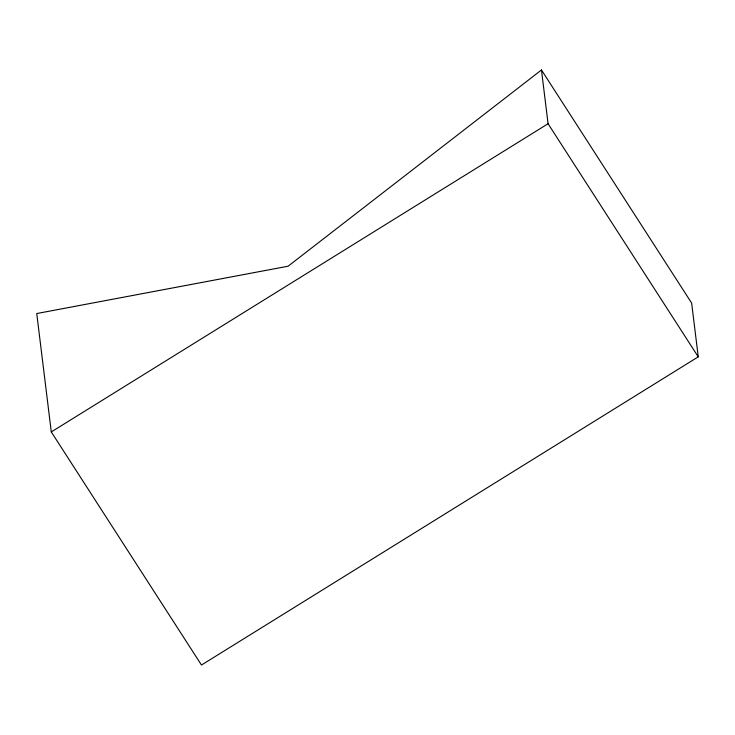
<?xml version="1.0" encoding="UTF-8"?>
<svg xmlns="http://www.w3.org/2000/svg" width="735" height="735" viewBox="0 0 735 735"><rect width="100%" height="100%" fill="white"/><g stroke="black" fill="none" stroke-linecap="round" stroke-linejoin="round"><path stroke-width="1.1" d="M541.465 69.972L288.102 266.208L36.75 313.542L51.285 431.932L201.463 665.028L698.25 356.842L691.644 303.068L541.465 69.972L548.071 123.737L698.25 356.842M51.285 431.932L548.071 123.737"/></g></svg>
